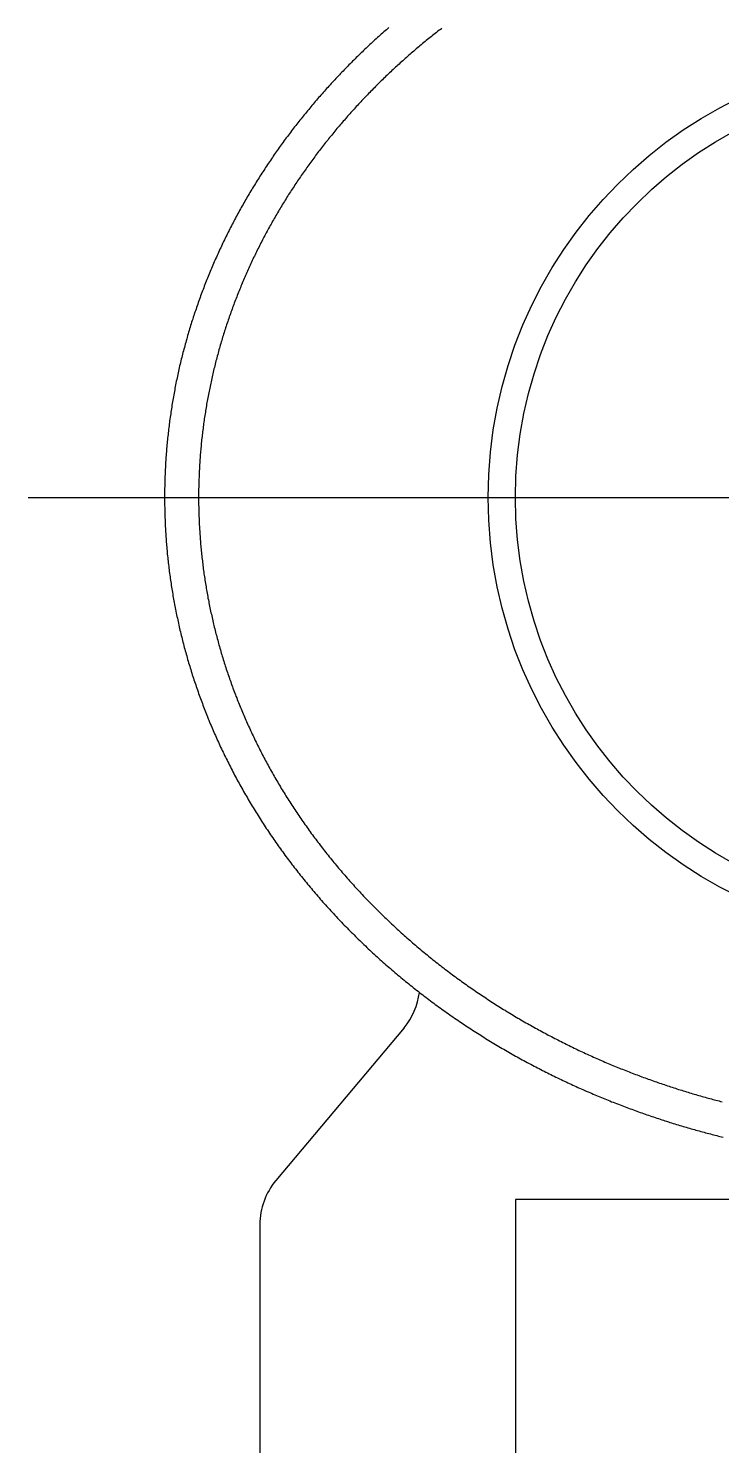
# Model space of a CAD drawing. Extents: x -76 to 52, y -60 to 35.
# Drawn here: x 25.74 to 35.92, y -13.91 to 6.88 of the extents above; entities that cross this region are included whole.
import ezdxf

# ---------------------------------------------------------------- set-up
doc = ezdxf.new("R2010")
doc.units = 0
doc.linetypes.add('CENTER', pattern=[50.8, 31.75, -6.35, 6.35, -6.35])
doc.linetypes.add('DASHED', pattern=[19.05, 12.7, -6.35])
doc.layers.get('0').update_dxf_attribs({"linetype": 'CONTINUOUS'})
doc.layers.add('CENTER', color=1, linetype='CENTER')

msp = doc.modelspace()

# ---------------------------------------------------------------- linework, layer by layer
at = {"color": 7, "linetype": 'CONTINUOUS'}
for p, q in [((31.252, -7.779), (29.37, -10.021)), ((29.136, -10.664), (29.136, -28.5))]:
    msp.add_line(p, q, dxfattribs=at)
at = {"color": 3, "linetype": 'DASHED'}
for p, q in [((45.086, -10.3), (32.886, -10.3)), ((32.886, -10.3), (32.886, -32.3))]:
    msp.add_line(p, q, dxfattribs=at)
at = {"color": 7}
for points in [[(31.031, 6.894, 0), (31.012, 6.878, 0), (30.993, 6.861, 0), (30.974, 6.845, 0), (30.956, 6.828, 0), (30.937, 6.811, 0), (30.918, 6.795, 0), (30.899, 6.778, 0), (30.88, 6.761, 0), (30.862, 6.744, 0), (30.843, 6.727, 0), (30.825, 6.71, 0), (30.806, 6.693, 0), (30.788, 6.676, 0), (30.769, 6.659, 0), (30.75, 6.642, 0), (30.732, 6.625, 0), (30.714, 6.608, 0), (30.695, 6.59, 0), (30.677, 6.573, 0), (30.659, 6.556, 0), (30.641, 6.538, 0), (30.623, 6.521, 0), (30.605, 6.503, 0), (30.587, 6.486, 0), (30.569, 6.468, 0), (30.55, 6.451, 0), (30.533, 6.433, 0), (30.515, 6.415, 0), (30.497, 6.398, 0), (30.479, 6.38, 0), (30.461, 6.362, 0), (30.444, 6.344, 0), (30.426, 6.326, 0), (30.408, 6.308, 0), (30.391, 6.29, 0), (30.373, 6.272, 0), (30.356, 6.254, 0), (30.338, 6.236, 0), (30.321, 6.218, 0), (30.303, 6.199, 0), (30.286, 6.181, 0), (30.269, 6.163, 0), (30.252, 6.144, 0), (30.234, 6.126, 0), (30.217, 6.108, 0), (30.2, 6.089, 0), (30.183, 6.071, 0), (30.166, 6.052, 0), (30.149, 6.033, 0), (30.132, 6.015, 0), (30.115, 5.996, 0), (30.098, 5.977, 0), (30.082, 5.959, 0), (30.065, 5.94, 0), (30.048, 5.921, 0), (30.032, 5.902, 0), (30.015, 5.883, 0), (29.998, 5.864, 0), (29.982, 5.845, 0), (29.965, 5.826, 0), (29.949, 5.807, 0), (29.933, 5.787, 0), (29.916, 5.768, 0), (29.9, 5.749, 0), (29.884, 5.73, 0), (29.868, 5.71, 0), (29.852, 5.691, 0), (29.835, 5.672, 0), (29.819, 5.652, 0), (29.803, 5.633, 0), (29.788, 5.613, 0), (29.772, 5.593, 0), (29.756, 5.574, 0), (29.74, 5.554, 0), (29.724, 5.534, 0), (29.709, 5.515, 0), (29.693, 5.495, 0), (29.677, 5.475, 0), (29.662, 5.455, 0), (29.646, 5.435, 0), (29.631, 5.415, 0), (29.616, 5.395, 0), (29.6, 5.375, 0), (29.585, 5.355, 0), (29.57, 5.335, 0), (29.555, 5.315, 0), (29.539, 5.294, 0), (29.524, 5.274, 0), (29.509, 5.254, 0), (29.494, 5.233, 0), (29.479, 5.213, 0), (29.464, 5.193, 0), (29.45, 5.172, 0), (29.435, 5.152, 0), (29.42, 5.131, 0), (29.405, 5.11, 0), (29.391, 5.09, 0), (29.376, 5.069, 0), (29.362, 5.048, 0), (29.347, 5.028, 0), (29.333, 5.007, 0), (29.319, 4.986, 0), (29.304, 4.965, 0), (29.29, 4.944, 0), (29.276, 4.923, 0), (29.262, 4.902, 0), (29.247, 4.881, 0), (29.233, 4.86, 0), (29.22, 4.839, 0), (29.206, 4.818, 0), (29.192, 4.796, 0), (29.178, 4.775, 0), (29.164, 4.754, 0), (29.15, 4.732, 0), (29.137, 4.711, 0), (29.123, 4.69, 0), (29.11, 4.668, 0), (29.096, 4.647, 0), (29.083, 4.625, 0), (29.069, 4.604, 0), (29.056, 4.582, 0), (29.043, 4.56, 0), (29.029, 4.538, 0), (29.016, 4.517, 0), (29.003, 4.495, 0), (28.99, 4.473, 0), (28.977, 4.451, 0), (28.964, 4.429, 0), (28.951, 4.407, 0), (28.939, 4.385, 0), (28.926, 4.363, 0), (28.913, 4.341, 0), (28.901, 4.319, 0), (28.888, 4.297, 0), (28.875, 4.275, 0), (28.863, 4.253, 0), (28.851, 4.231, 0), (28.838, 4.208, 0), (28.826, 4.186, 0), (28.814, 4.164, 0), (28.802, 4.141, 0), (28.79, 4.119, 0), (28.777, 4.096, 0), (28.765, 4.074, 0), (28.754, 4.051, 0), (28.742, 4.029, 0), (28.73, 4.006, 0), (28.718, 3.984, 0), (28.706, 3.961, 0), (28.695, 3.938, 0), (28.683, 3.915, 0), (28.672, 3.893, 0), (28.66, 3.87, 0), (28.649, 3.847, 0), (28.638, 3.824, 0), (28.627, 3.801, 0), (28.615, 3.778, 0), (28.604, 3.755, 0), (28.593, 3.732, 0), (28.582, 3.709, 0), (28.571, 3.686, 0), (28.561, 3.663, 0), (28.55, 3.64, 0), (28.539, 3.617, 0), (28.528, 3.594, 0), (28.518, 3.57, 0), (28.507, 3.547, 0), (28.497, 3.524, 0), (28.486, 3.5, 0), (28.476, 3.477, 0), (28.466, 3.454, 0), (28.456, 3.43, 0), (28.445, 3.407, 0), (28.435, 3.383, 0), (28.425, 3.36, 0), (28.416, 3.336, 0), (28.406, 3.313, 0), (28.396, 3.289, 0), (28.386, 3.266, 0), (28.376, 3.242, 0), (28.367, 3.218, 0), (28.357, 3.194, 0), (28.348, 3.171, 0), (28.338, 3.147, 0), (28.329, 3.123, 0), (28.32, 3.099, 0), (28.311, 3.075, 0), (28.302, 3.052, 0), (28.293, 3.028, 0), (28.284, 3.004, 0), (28.275, 2.98, 0), (28.266, 2.956, 0), (28.257, 2.932, 0), (28.248, 2.908, 0), (28.24, 2.884, 0), (28.231, 2.86, 0), (28.223, 2.836, 0), (28.214, 2.811, 0), (28.206, 2.787, 0), (28.198, 2.763, 0), (28.189, 2.739, 0), (28.181, 2.715, 0), (28.173, 2.69, 0), (28.165, 2.666, 0), (28.157, 2.642, 0), (28.149, 2.617, 0), (28.142, 2.593, 0), (28.134, 2.569, 0), (28.126, 2.544, 0), (28.119, 2.52, 0), (28.111, 2.495, 0), (28.104, 2.471, 0), (28.096, 2.446, 0), (28.089, 2.422, 0), (28.082, 2.397, 0), (28.075, 2.373, 0), (28.068, 2.348, 0), (28.061, 2.324, 0), (28.054, 2.299, 0), (28.047, 2.274, 0), (28.04, 2.25, 0), (28.033, 2.225, 0), (28.027, 2.2, 0), (28.02, 2.176, 0), (28.014, 2.151, 0), (28.007, 2.126, 0), (28.001, 2.102, 0), (27.994, 2.077, 0), (27.988, 2.052, 0), (27.982, 2.027, 0), (27.976, 2.002, 0), (27.97, 1.978, 0), (27.964, 1.953, 0), (27.958, 1.928, 0), (27.953, 1.903, 0), (27.947, 1.878, 0), (27.941, 1.853, 0), (27.936, 1.828, 0), (27.93, 1.803, 0), (27.925, 1.778, 0), (27.92, 1.753, 0), (27.915, 1.728, 0), (27.909, 1.703, 0), (27.904, 1.678, 0), (27.899, 1.653, 0), (27.894, 1.628, 0), (27.889, 1.603, 0), (27.885, 1.578, 0), (27.88, 1.553, 0), (27.875, 1.528, 0), (27.871, 1.503, 0), (27.866, 1.477, 0), (27.862, 1.452, 0), (27.858, 1.427, 0), (27.853, 1.402, 0), (27.849, 1.377, 0), (27.845, 1.352, 0), (27.841, 1.326, 0), (27.837, 1.301, 0), (27.833, 1.276, 0), (27.829, 1.251, 0), (27.826, 1.225, 0), (27.822, 1.2, 0), (27.818, 1.175, 0), (27.815, 1.15, 0), (27.811, 1.124, 0), (27.808, 1.099, 0), (27.805, 1.074, 0), (27.802, 1.049, 0), (27.799, 1.023, 0), (27.795, 0.998, 0), (27.793, 0.973, 0), (27.79, 0.947, 0), (27.787, 0.922, 0), (27.784, 0.897, 0), (27.781, 0.871, 0), (27.779, 0.846, 0), (27.776, 0.82, 0), (27.774, 0.795, 0), (27.771, 0.77, 0), (27.769, 0.744, 0), (27.767, 0.719, 0), (27.765, 0.693, 0), (27.763, 0.668, 0), (27.761, 0.643, 0), (27.759, 0.617, 0), (27.757, 0.592, 0), (27.755, 0.566, 0), (27.754, 0.541, 0), (27.752, 0.516, 0), (27.751, 0.49, 0), (27.749, 0.465, 0), (27.748, 0.439, 0), (27.747, 0.414, 0), (27.745, 0.388, 0), (27.744, 0.363, 0), (27.743, 0.337, 0), (27.742, 0.312, 0), (27.741, 0.287, 0), (27.74, 0.261, 0), (27.74, 0.236, 0), (27.739, 0.21, 0), (27.738, 0.185, 0), (27.738, 0.159, 0), (27.737, 0.134, 0), (27.737, 0.108, 0), (27.737, 0.083, 0), (27.736, 0.057, 0), (27.736, 0.032, 0), (27.736, 0.006, 0), (27.736, -0.019, 0), (27.736, -0.045, 0), (27.737, -0.07, 0), (27.737, -0.096, 0), (27.737, -0.121, 0), (27.738, -0.146, 0), (27.738, -0.172, 0), (27.739, -0.197, 0), (27.739, -0.223, 0), (27.74, -0.248, 0), (27.741, -0.274, 0), (27.742, -0.299, 0), (27.743, -0.325, 0), (27.744, -0.35, 0), (27.745, -0.376, 0), (27.746, -0.401, 0), (27.747, -0.427, 0), (27.748, -0.452, 0), (27.75, -0.477, 0), (27.751, -0.503, 0), (27.753, -0.528, 0), (27.755, -0.554, 0), (27.756, -0.579, 0), (27.758, -0.605, 0), (27.76, -0.63, 0), (27.762, -0.656, 0), (27.764, -0.681, 0), (27.766, -0.707, 0), (27.768, -0.732, 0), (27.77, -0.757, 0), (27.773, -0.783, 0), (27.775, -0.808, 0), (27.777, -0.834, 0), (27.78, -0.859, 0), (27.783, -0.885, 0), (27.785, -0.91, 0), (27.788, -0.935, 0), (27.791, -0.961, 0), (27.794, -0.986, 0), (27.797, -1.012, 0), (27.8, -1.037, 0), (27.803, -1.062, 0), (27.806, -1.088, 0), (27.81, -1.113, 0), (27.813, -1.139, 0), (27.817, -1.164, 0), (27.82, -1.189, 0), (27.824, -1.215, 0), (27.828, -1.24, 0), (27.831, -1.265, 0), (27.835, -1.291, 0), (27.839, -1.316, 0), (27.843, -1.341, 0), (27.847, -1.367, 0), (27.852, -1.392, 0), (27.856, -1.418, 0), (27.86, -1.443, 0), (27.865, -1.468, 0), (27.869, -1.494, 0), (27.874, -1.519, 0), (27.878, -1.544, 0), (27.883, -1.569, 0), (27.888, -1.595, 0), (27.893, -1.62, 0), (27.898, -1.645, 0), (27.903, -1.671, 0), (27.908, -1.696, 0), (27.913, -1.721, 0), (27.918, -1.746, 0), (27.924, -1.772, 0), (27.929, -1.797, 0), (27.934, -1.822, 0), (27.94, -1.847, 0), (27.946, -1.873, 0), (27.951, -1.898, 0), (27.957, -1.923, 0), (27.963, -1.948, 0), (27.969, -1.973, 0), (27.975, -1.999, 0), (27.981, -2.024, 0), (27.988, -2.049, 0), (27.994, -2.074, 0), (28, -2.099, 0), (28.007, -2.124, 0), (28.013, -2.15, 0), (28.02, -2.175, 0), (28.026, -2.2, 0), (28.033, -2.225, 0), (28.04, -2.25, 0), (28.047, -2.275, 0), (28.054, -2.3, 0), (28.061, -2.325, 0), (28.068, -2.35, 0), (28.075, -2.376, 0), (28.083, -2.401, 0), (28.09, -2.426, 0), (28.098, -2.451, 0), (28.105, -2.476, 0), (28.113, -2.501, 0), (28.12, -2.526, 0), (28.128, -2.551, 0), (28.136, -2.576, 0), (28.144, -2.601, 0), (28.152, -2.626, 0), (28.16, -2.651, 0), (28.168, -2.675, 0), (28.176, -2.7, 0), (28.185, -2.725, 0), (28.193, -2.75, 0), (28.202, -2.775, 0), (28.21, -2.8, 0), (28.219, -2.825, 0), (28.228, -2.85, 0), (28.236, -2.875, 0), (28.245, -2.899, 0), (28.254, -2.924, 0), (28.263, -2.949, 0), (28.272, -2.974, 0), (28.282, -2.999, 0), (28.291, -3.023, 0), (28.3, -3.048, 0), (28.31, -3.073, 0), (28.319, -3.098, 0), (28.329, -3.122, 0), (28.338, -3.147, 0), (28.348, -3.172, 0), (28.358, -3.196, 0), (28.368, -3.221, 0), (28.378, -3.246, 0), (28.388, -3.27, 0), (28.398, -3.295, 0), (28.408, -3.319, 0), (28.419, -3.344, 0), (28.429, -3.369, 0), (28.44, -3.393, 0), (28.45, -3.418, 0), (28.461, -3.442, 0), (28.471, -3.467, 0), (28.482, -3.491, 0), (28.493, -3.516, 0), (28.504, -3.54, 0), (28.515, -3.565, 0), (28.526, -3.589, 0), (28.537, -3.613, 0), (28.549, -3.638, 0), (28.56, -3.662, 0), (28.572, -3.687, 0), (28.583, -3.711, 0), (28.595, -3.735, 0), (28.606, -3.759, 0), (28.618, -3.784, 0), (28.63, -3.808, 0), (28.642, -3.832, 0), (28.654, -3.856, 0), (28.666, -3.881, 0), (28.678, -3.905, 0), (28.69, -3.929, 0), (28.703, -3.953, 0), (28.715, -3.977, 0), (28.727, -4.001, 0), (28.74, -4.026, 0), (28.753, -4.05, 0), (28.765, -4.074, 0), (28.778, -4.098, 0), (28.791, -4.122, 0), (28.804, -4.146, 0), (28.817, -4.17, 0), (28.83, -4.194, 0), (28.843, -4.218, 0), (28.857, -4.241, 0), (28.87, -4.265, 0), (28.883, -4.289, 0), (28.897, -4.313, 0), (28.91, -4.337, 0), (28.924, -4.361, 0), (28.938, -4.384, 0), (28.952, -4.408, 0), (28.966, -4.432, 0), (28.98, -4.456, 0), (28.994, -4.479, 0), (29.008, -4.503, 0), (29.022, -4.527, 0), (29.037, -4.55, 0), (29.051, -4.574, 0), (29.066, -4.597, 0), (29.08, -4.621, 0), (29.095, -4.644, 0), (29.11, -4.668, 0), (29.124, -4.691, 0), (29.139, -4.715, 0), (29.154, -4.738, 0), (29.169, -4.762, 0), (29.184, -4.785, 0), (29.2, -4.808, 0), (29.215, -4.832, 0), (29.23, -4.855, 0), (29.246, -4.878, 0), (29.261, -4.902, 0), (29.277, -4.925, 0), (29.293, -4.948, 0), (29.308, -4.971, 0), (29.324, -4.994, 0), (29.34, -5.017, 0), (29.356, -5.04, 0), (29.372, -5.064, 0), (29.389, -5.087, 0), (29.405, -5.11, 0), (29.421, -5.132, 0), (29.438, -5.155, 0), (29.454, -5.178, 0), (29.471, -5.201, 0), (29.488, -5.224, 0), (29.504, -5.247, 0), (29.521, -5.27, 0), (29.538, -5.292, 0), (29.555, -5.315, 0), (29.572, -5.338, 0), (29.589, -5.36, 0), (29.606, -5.383, 0), (29.624, -5.405, 0), (29.641, -5.428, 0), (29.658, -5.45, 0), (29.676, -5.473, 0), (29.693, -5.495, 0), (29.711, -5.518, 0), (29.729, -5.54, 0), (29.747, -5.562, 0), (29.765, -5.585, 0), (29.782, -5.607, 0), (29.801, -5.629, 0), (29.819, -5.651, 0), (29.837, -5.673, 0), (29.855, -5.695, 0), (29.873, -5.717, 0), (29.892, -5.739, 0), (29.91, -5.761, 0), (29.929, -5.783, 0), (29.948, -5.805, 0), (29.966, -5.827, 0), (29.985, -5.849, 0), (30.004, -5.87, 0), (30.023, -5.892, 0), (30.042, -5.914, 0), (30.061, -5.935, 0), (30.08, -5.957, 0), (30.099, -5.978, 0), (30.119, -6, 0), (30.138, -6.021, 0), (30.157, -6.042, 0), (30.177, -6.064, 0), (30.196, -6.085, 0), (30.216, -6.106, 0), (30.236, -6.127, 0), (30.255, -6.149, 0), (30.275, -6.17, 0), (30.295, -6.191, 0), (30.315, -6.212, 0), (30.335, -6.233, 0), (30.355, -6.253, 0), (30.375, -6.274, 0), (30.396, -6.295, 0), (30.416, -6.316, 0), (30.436, -6.336, 0), (30.457, -6.357, 0), (30.477, -6.378, 0), (30.498, -6.398, 0), (30.518, -6.419, 0), (30.539, -6.439, 0), (30.56, -6.459, 0), (30.58, -6.48, 0), (30.601, -6.5, 0), (30.622, -6.52, 0), (30.643, -6.54, 0), (30.664, -6.56, 0), (30.685, -6.58, 0), (30.706, -6.6, 0), (30.727, -6.62, 0), (30.749, -6.64, 0), (30.77, -6.66, 0), (30.791, -6.68, 0), (30.813, -6.699, 0), (30.834, -6.719, 0), (30.856, -6.739, 0), (30.877, -6.758, 0), (30.899, -6.778, 0), (30.921, -6.797, 0), (30.942, -6.816, 0), (30.964, -6.836, 0), (30.986, -6.855, 0), (31.008, -6.874, 0), (31.03, -6.893, 0), (31.052, -6.912, 0), (31.074, -6.931, 0), (31.096, -6.95, 0), (31.118, -6.969, 0), (31.141, -6.988, 0), (31.163, -7.006, 0), (31.185, -7.025, 0), (31.207, -7.044, 0), (31.23, -7.062, 0), (31.252, -7.081, 0), (31.275, -7.099, 0), (31.297, -7.117, 0), (31.32, -7.136, 0), (31.343, -7.154, 0), (31.365, -7.172, 0), (31.388, -7.19, 0), (31.411, -7.208, 0), (31.434, -7.226, 0), (31.457, -7.244, 0), (31.48, -7.262, 0), (31.503, -7.28, 0), (31.526, -7.297, 0), (31.549, -7.315, 0), (31.572, -7.333, 0), (31.595, -7.35, 0), (31.618, -7.367, 0), (31.641, -7.385, 0), (31.664, -7.402, 0), (31.688, -7.419, 0), (31.711, -7.437, 0), (31.734, -7.454, 0), (31.758, -7.471, 0), (31.781, -7.488, 0), (31.805, -7.505, 0), (31.828, -7.521, 0), (31.852, -7.538, 0), (31.875, -7.555, 0), (31.899, -7.572, 0), (31.922, -7.588, 0), (31.946, -7.605, 0), (31.97, -7.621, 0), (31.993, -7.637, 0), (32.017, -7.654, 0), (32.041, -7.67, 0), (32.065, -7.686, 0), (32.089, -7.702, 0), (32.112, -7.718, 0), (32.136, -7.734, 0), (32.16, -7.75, 0), (32.184, -7.766, 0), (32.208, -7.782, 0), (32.232, -7.797, 0), (32.256, -7.813, 0), (32.281, -7.829, 0), (32.305, -7.844, 0), (32.329, -7.859, 0), (32.353, -7.875, 0), (32.377, -7.89, 0), (32.401, -7.905, 0), (32.425, -7.92, 0), (32.45, -7.935, 0), (32.474, -7.95, 0), (32.498, -7.965, 0), (32.523, -7.98, 0), (32.547, -7.995, 0), (32.571, -8.01, 0), (32.596, -8.024, 0), (32.62, -8.039, 0), (32.645, -8.053, 0), (32.669, -8.068, 0), (32.693, -8.082, 0), (32.718, -8.096, 0), (32.742, -8.11, 0), (32.767, -8.125, 0), (32.791, -8.139, 0), (32.816, -8.153, 0), (32.84, -8.166, 0), (32.865, -8.18, 0), (32.889, -8.194, 0), (32.914, -8.208, 0), (32.939, -8.221, 0), (32.963, -8.235, 0), (32.988, -8.248, 0), (33.013, -8.262, 0), (33.037, -8.275, 0), (33.062, -8.288, 0), (33.087, -8.302, 0), (33.111, -8.315, 0), (33.136, -8.328, 0), (33.161, -8.341, 0), (33.185, -8.354, 0), (33.21, -8.367, 0), (33.235, -8.379, 0), (33.26, -8.392, 0), (33.284, -8.405, 0), (33.309, -8.417, 0), (33.334, -8.43, 0), (33.358, -8.442, 0), (33.383, -8.455, 0), (33.408, -8.467, 0), (33.433, -8.479, 0), (33.458, -8.491, 0), (33.482, -8.503, 0), (33.507, -8.515, 0), (33.532, -8.527, 0), (33.557, -8.539, 0), (33.581, -8.551, 0), (33.606, -8.563, 0), (33.631, -8.574, 0), (33.656, -8.586, 0), (33.681, -8.598, 0), (33.705, -8.609, 0), (33.73, -8.62, 0), (33.755, -8.632, 0), (33.78, -8.643, 0), (33.805, -8.654, 0), (33.829, -8.665, 0), (33.854, -8.676, 0), (33.879, -8.687, 0), (33.904, -8.698, 0), (33.928, -8.709, 0), (33.953, -8.72, 0), (33.978, -8.731, 0), (34.003, -8.741, 0), (34.028, -8.752, 0), (34.052, -8.762, 0), (34.077, -8.773, 0), (34.102, -8.783, 0), (34.127, -8.793, 0), (34.151, -8.804, 0), (34.176, -8.814, 0), (34.201, -8.824, 0), (34.225, -8.834, 0), (34.25, -8.844, 0), (34.275, -8.854, 0), (34.299, -8.864, 0), (34.324, -8.873, 0), (34.349, -8.883, 0), (34.373, -8.893, 0), (34.398, -8.902, 0), (34.423, -8.912, 0), (34.447, -8.921, 0), (34.472, -8.931, 0), (34.497, -8.94, 0), (34.521, -8.949, 0), (34.546, -8.958, 0), (34.57, -8.967, 0), (34.595, -8.976, 0), (34.62, -8.985, 0), (34.644, -8.994, 0), (34.669, -9.003, 0), (34.693, -9.012, 0), (34.718, -9.021, 0), (34.742, -9.029, 0), (34.767, -9.038, 0), (34.791, -9.047, 0), (34.816, -9.055, 0), (34.84, -9.063, 0), (34.864, -9.072, 0), (34.889, -9.08, 0), (34.913, -9.088, 0), (34.938, -9.097, 0), (34.962, -9.105, 0), (34.986, -9.113, 0), (35.01, -9.121, 0), (35.035, -9.129, 0), (35.059, -9.136, 0), (35.083, -9.144, 0), (35.107, -9.152, 0), (35.132, -9.16, 0), (35.156, -9.167, 0), (35.18, -9.175, 0), (35.204, -9.182, 0), (35.228, -9.19, 0), (35.252, -9.197, 0), (35.276, -9.204, 0), (35.3, -9.212, 0), (35.324, -9.219, 0), (35.348, -9.226, 0), (35.372, -9.233, 0), (35.396, -9.24, 0), (35.42, -9.247, 0), (35.444, -9.254, 0), (35.467, -9.261, 0), (35.491, -9.267, 0), (35.515, -9.274, 0), (35.538, -9.281, 0), (35.562, -9.287, 0), (35.586, -9.294, 0), (35.609, -9.3, 0), (35.633, -9.307, 0), (35.657, -9.313, 0), (35.68, -9.319, 0), (35.703, -9.326, 0), (35.727, -9.332, 0), (35.75, -9.338, 0), (35.774, -9.344, 0), (35.797, -9.35, 0), (35.82, -9.356, 0), (35.843, -9.362, 0), (35.867, -9.368, 0), (35.89, -9.373, 0), (35.913, -9.379, 0), (35.936, -9.385, 0)], [(31.804, 6.881, 0), (31.785, 6.866, 0), (31.766, 6.852, 0), (31.747, 6.837, 0), (31.729, 6.822, 0), (31.71, 6.807, 0), (31.691, 6.792, 0), (31.672, 6.777, 0), (31.653, 6.762, 0), (31.635, 6.747, 0), (31.616, 6.732, 0), (31.597, 6.717, 0), (31.579, 6.702, 0), (31.56, 6.687, 0), (31.542, 6.671, 0), (31.523, 6.656, 0), (31.505, 6.641, 0), (31.486, 6.625, 0), (31.468, 6.61, 0), (31.45, 6.594, 0), (31.431, 6.579, 0), (31.413, 6.563, 0), (31.395, 6.548, 0), (31.377, 6.532, 0), (31.359, 6.516, 0), (31.341, 6.501, 0), (31.323, 6.485, 0), (31.305, 6.469, 0), (31.287, 6.453, 0), (31.269, 6.437, 0), (31.251, 6.421, 0), (31.233, 6.405, 0), (31.215, 6.389, 0), (31.197, 6.373, 0), (31.18, 6.357, 0), (31.162, 6.341, 0), (31.144, 6.325, 0), (31.127, 6.309, 0), (31.109, 6.292, 0), (31.091, 6.276, 0), (31.074, 6.26, 0), (31.056, 6.243, 0), (31.039, 6.227, 0), (31.021, 6.21, 0), (31.004, 6.194, 0), (30.987, 6.177, 0), (30.97, 6.161, 0), (30.952, 6.144, 0), (30.935, 6.127, 0), (30.918, 6.111, 0), (30.901, 6.094, 0), (30.884, 6.077, 0), (30.867, 6.06, 0), (30.85, 6.043, 0), (30.833, 6.026, 0), (30.816, 6.01, 0), (30.799, 5.992, 0), (30.782, 5.975, 0), (30.765, 5.958, 0), (30.749, 5.941, 0), (30.732, 5.924, 0), (30.715, 5.907, 0), (30.699, 5.89, 0), (30.682, 5.872, 0), (30.666, 5.855, 0), (30.649, 5.838, 0), (30.633, 5.82, 0), (30.616, 5.803, 0), (30.6, 5.785, 0), (30.584, 5.768, 0), (30.567, 5.75, 0), (30.551, 5.732, 0), (30.535, 5.715, 0), (30.519, 5.697, 0), (30.503, 5.679, 0), (30.487, 5.662, 0), (30.471, 5.644, 0), (30.455, 5.626, 0), (30.439, 5.608, 0), (30.423, 5.59, 0), (30.407, 5.572, 0), (30.392, 5.554, 0), (30.376, 5.536, 0), (30.36, 5.518, 0), (30.345, 5.5, 0), (30.329, 5.482, 0), (30.313, 5.463, 0), (30.298, 5.445, 0), (30.282, 5.427, 0), (30.267, 5.409, 0), (30.252, 5.39, 0), (30.236, 5.372, 0), (30.221, 5.353, 0), (30.206, 5.335, 0), (30.191, 5.316, 0), (30.176, 5.298, 0), (30.16, 5.279, 0), (30.145, 5.26, 0), (30.131, 5.242, 0), (30.116, 5.223, 0), (30.101, 5.204, 0), (30.086, 5.185, 0), (30.071, 5.167, 0), (30.056, 5.148, 0), (30.042, 5.129, 0), (30.027, 5.11, 0), (30.012, 5.091, 0), (29.998, 5.072, 0), (29.983, 5.053, 0), (29.969, 5.034, 0), (29.954, 5.014, 0), (29.94, 4.995, 0), (29.926, 4.976, 0), (29.912, 4.957, 0), (29.897, 4.937, 0), (29.883, 4.918, 0), (29.869, 4.899, 0), (29.855, 4.879, 0), (29.841, 4.86, 0), (29.827, 4.84, 0), (29.813, 4.821, 0), (29.799, 4.801, 0), (29.785, 4.782, 0), (29.772, 4.762, 0), (29.758, 4.742, 0), (29.744, 4.723, 0), (29.731, 4.703, 0), (29.717, 4.683, 0), (29.704, 4.663, 0), (29.69, 4.643, 0), (29.677, 4.623, 0), (29.663, 4.603, 0), (29.65, 4.583, 0), (29.637, 4.563, 0), (29.624, 4.543, 0), (29.61, 4.523, 0), (29.597, 4.503, 0), (29.584, 4.483, 0), (29.571, 4.463, 0), (29.558, 4.442, 0), (29.546, 4.422, 0), (29.533, 4.402, 0), (29.52, 4.381, 0), (29.507, 4.361, 0), (29.495, 4.341, 0), (29.482, 4.32, 0), (29.469, 4.3, 0), (29.457, 4.279, 0), (29.445, 4.259, 0), (29.432, 4.238, 0), (29.42, 4.217, 0), (29.407, 4.197, 0), (29.395, 4.176, 0), (29.383, 4.155, 0), (29.371, 4.134, 0), (29.359, 4.113, 0), (29.347, 4.093, 0), (29.335, 4.072, 0), (29.323, 4.051, 0), (29.311, 4.03, 0), (29.299, 4.009, 0), (29.288, 3.988, 0), (29.276, 3.967, 0), (29.264, 3.946, 0), (29.253, 3.924, 0), (29.241, 3.903, 0), (29.23, 3.882, 0), (29.218, 3.861, 0), (29.207, 3.84, 0), (29.196, 3.818, 0), (29.185, 3.797, 0), (29.174, 3.776, 0), (29.162, 3.754, 0), (29.151, 3.733, 0), (29.14, 3.711, 0), (29.13, 3.69, 0), (29.119, 3.668, 0), (29.108, 3.647, 0), (29.097, 3.625, 0), (29.087, 3.603, 0), (29.076, 3.582, 0), (29.065, 3.56, 0), (29.055, 3.538, 0), (29.044, 3.517, 0), (29.034, 3.495, 0), (29.024, 3.473, 0), (29.013, 3.451, 0), (29.003, 3.429, 0), (28.993, 3.408, 0), (28.983, 3.386, 0), (28.973, 3.364, 0), (28.963, 3.342, 0), (28.953, 3.32, 0), (28.943, 3.298, 0), (28.934, 3.276, 0), (28.924, 3.253, 0), (28.914, 3.231, 0), (28.905, 3.209, 0), (28.895, 3.187, 0), (28.886, 3.165, 0), (28.876, 3.143, 0), (28.867, 3.12, 0), (28.858, 3.098, 0), (28.849, 3.076, 0), (28.84, 3.053, 0), (28.831, 3.031, 0), (28.822, 3.009, 0), (28.813, 2.986, 0), (28.804, 2.964, 0), (28.795, 2.941, 0), (28.786, 2.919, 0), (28.777, 2.896, 0), (28.769, 2.874, 0), (28.76, 2.851, 0), (28.752, 2.829, 0), (28.744, 2.806, 0), (28.735, 2.784, 0), (28.727, 2.761, 0), (28.719, 2.738, 0), (28.71, 2.716, 0), (28.702, 2.693, 0), (28.694, 2.67, 0), (28.686, 2.647, 0), (28.679, 2.624, 0), (28.671, 2.602, 0), (28.663, 2.579, 0), (28.655, 2.556, 0), (28.648, 2.533, 0), (28.64, 2.51, 0), (28.633, 2.487, 0), (28.625, 2.464, 0), (28.618, 2.441, 0), (28.611, 2.418, 0), (28.604, 2.395, 0), (28.596, 2.372, 0), (28.589, 2.349, 0), (28.582, 2.326, 0), (28.575, 2.303, 0), (28.568, 2.28, 0), (28.562, 2.257, 0), (28.555, 2.234, 0), (28.548, 2.211, 0), (28.542, 2.188, 0), (28.535, 2.164, 0), (28.529, 2.141, 0), (28.522, 2.118, 0), (28.516, 2.095, 0), (28.51, 2.071, 0), (28.503, 2.048, 0), (28.497, 2.025, 0), (28.491, 2.001, 0), (28.485, 1.978, 0), (28.479, 1.955, 0), (28.474, 1.931, 0), (28.468, 1.908, 0), (28.462, 1.885, 0), (28.456, 1.861, 0), (28.451, 1.838, 0), (28.445, 1.814, 0), (28.44, 1.791, 0), (28.435, 1.768, 0), (28.429, 1.744, 0), (28.424, 1.721, 0), (28.419, 1.697, 0), (28.414, 1.674, 0), (28.409, 1.65, 0), (28.404, 1.626, 0), (28.399, 1.603, 0), (28.394, 1.579, 0), (28.39, 1.556, 0), (28.385, 1.532, 0), (28.38, 1.509, 0), (28.376, 1.485, 0), (28.372, 1.461, 0), (28.367, 1.438, 0), (28.363, 1.414, 0), (28.359, 1.39, 0), (28.354, 1.367, 0), (28.35, 1.343, 0), (28.346, 1.319, 0), (28.342, 1.296, 0), (28.339, 1.272, 0), (28.335, 1.248, 0), (28.331, 1.224, 0), (28.327, 1.201, 0), (28.324, 1.177, 0), (28.32, 1.153, 0), (28.317, 1.129, 0), (28.314, 1.106, 0), (28.31, 1.082, 0), (28.307, 1.058, 0), (28.304, 1.034, 0), (28.301, 1.01, 0), (28.298, 0.987, 0), (28.295, 0.963, 0), (28.292, 0.939, 0), (28.289, 0.915, 0), (28.286, 0.891, 0), (28.284, 0.867, 0), (28.281, 0.844, 0), (28.279, 0.82, 0), (28.276, 0.796, 0), (28.274, 0.772, 0), (28.272, 0.748, 0), (28.269, 0.724, 0), (28.267, 0.7, 0), (28.265, 0.676, 0), (28.263, 0.652, 0), (28.261, 0.629, 0), (28.259, 0.605, 0), (28.258, 0.581, 0), (28.256, 0.557, 0), (28.254, 0.533, 0), (28.253, 0.509, 0), (28.251, 0.485, 0), (28.25, 0.461, 0), (28.248, 0.437, 0), (28.247, 0.413, 0), (28.246, 0.389, 0), (28.245, 0.365, 0), (28.244, 0.341, 0), (28.243, 0.317, 0), (28.242, 0.294, 0), (28.241, 0.27, 0), (28.24, 0.246, 0), (28.239, 0.222, 0), (28.239, 0.198, 0), (28.238, 0.174, 0), (28.238, 0.15, 0), (28.237, 0.126, 0), (28.237, 0.102, 0), (28.237, 0.078, 0), (28.236, 0.054, 0), (28.236, 0.03, 0), (28.236, 0.006, 0), (28.236, -0.018, 0), (28.236, -0.042, 0), (28.237, -0.066, 0), (28.237, -0.09, 0), (28.237, -0.114, 0), (28.238, -0.138, 0), (28.238, -0.162, 0), (28.238, -0.186, 0), (28.239, -0.21, 0), (28.24, -0.234, 0), (28.241, -0.258, 0), (28.241, -0.282, 0), (28.242, -0.306, 0), (28.243, -0.329, 0), (28.244, -0.353, 0), (28.245, -0.377, 0), (28.246, -0.401, 0), (28.248, -0.425, 0), (28.249, -0.449, 0), (28.25, -0.473, 0), (28.252, -0.497, 0), (28.253, -0.521, 0), (28.255, -0.545, 0), (28.257, -0.569, 0), (28.258, -0.593, 0), (28.26, -0.617, 0), (28.262, -0.641, 0), (28.264, -0.665, 0), (28.266, -0.689, 0), (28.268, -0.713, 0), (28.27, -0.737, 0), (28.273, -0.76, 0), (28.275, -0.784, 0), (28.277, -0.808, 0), (28.28, -0.832, 0), (28.282, -0.856, 0), (28.285, -0.88, 0), (28.288, -0.904, 0), (28.291, -0.928, 0), (28.293, -0.952, 0), (28.296, -0.976, 0), (28.299, -1, 0), (28.302, -1.024, 0), (28.305, -1.047, 0), (28.309, -1.071, 0), (28.312, -1.095, 0), (28.315, -1.119, 0), (28.319, -1.143, 0), (28.322, -1.167, 0), (28.326, -1.191, 0), (28.329, -1.215, 0), (28.333, -1.238, 0), (28.337, -1.262, 0), (28.341, -1.286, 0), (28.345, -1.31, 0), (28.349, -1.334, 0), (28.353, -1.358, 0), (28.357, -1.382, 0), (28.361, -1.405, 0), (28.366, -1.429, 0), (28.37, -1.453, 0), (28.374, -1.477, 0), (28.379, -1.501, 0), (28.384, -1.525, 0), (28.388, -1.548, 0), (28.393, -1.572, 0), (28.398, -1.596, 0), (28.403, -1.62, 0), (28.408, -1.644, 0), (28.413, -1.667, 0), (28.418, -1.691, 0), (28.423, -1.715, 0), (28.428, -1.739, 0), (28.433, -1.762, 0), (28.439, -1.786, 0), (28.444, -1.81, 0), (28.45, -1.834, 0), (28.456, -1.857, 0), (28.461, -1.881, 0), (28.467, -1.905, 0), (28.473, -1.929, 0), (28.479, -1.952, 0), (28.485, -1.976, 0), (28.491, -2, 0), (28.497, -2.023, 0), (28.503, -2.047, 0), (28.509, -2.071, 0), (28.516, -2.094, 0), (28.522, -2.118, 0), (28.529, -2.142, 0), (28.535, -2.165, 0), (28.542, -2.189, 0), (28.549, -2.213, 0), (28.556, -2.236, 0), (28.562, -2.26, 0), (28.569, -2.284, 0), (28.576, -2.307, 0), (28.584, -2.331, 0), (28.591, -2.354, 0), (28.598, -2.378, 0), (28.605, -2.401, 0), (28.613, -2.425, 0), (28.62, -2.449, 0), (28.628, -2.472, 0), (28.635, -2.496, 0), (28.643, -2.519, 0), (28.651, -2.543, 0), (28.659, -2.566, 0), (28.667, -2.59, 0), (28.675, -2.613, 0), (28.683, -2.637, 0), (28.691, -2.66, 0), (28.699, -2.683, 0), (28.707, -2.707, 0), (28.716, -2.73, 0), (28.724, -2.754, 0), (28.733, -2.777, 0), (28.741, -2.8, 0), (28.75, -2.824, 0), (28.759, -2.847, 0), (28.768, -2.871, 0), (28.776, -2.894, 0), (28.785, -2.917, 0), (28.795, -2.941, 0), (28.804, -2.964, 0), (28.813, -2.987, 0), (28.822, -3.01, 0), (28.832, -3.034, 0), (28.841, -3.057, 0), (28.851, -3.08, 0), (28.86, -3.103, 0), (28.87, -3.127, 0), (28.88, -3.15, 0), (28.889, -3.173, 0), (28.899, -3.196, 0), (28.909, -3.219, 0), (28.919, -3.243, 0), (28.929, -3.266, 0), (28.939, -3.289, 0), (28.95, -3.312, 0), (28.96, -3.335, 0), (28.971, -3.358, 0), (28.981, -3.381, 0), (28.992, -3.404, 0), (29.002, -3.427, 0), (29.013, -3.45, 0), (29.024, -3.473, 0), (29.035, -3.496, 0), (29.046, -3.519, 0), (29.057, -3.542, 0), (29.068, -3.565, 0), (29.079, -3.588, 0), (29.09, -3.611, 0), (29.102, -3.634, 0), (29.113, -3.657, 0), (29.124, -3.68, 0), (29.136, -3.703, 0), (29.148, -3.725, 0), (29.159, -3.748, 0), (29.171, -3.771, 0), (29.183, -3.794, 0), (29.195, -3.817, 0), (29.207, -3.839, 0), (29.219, -3.862, 0), (29.231, -3.885, 0), (29.244, -3.907, 0), (29.256, -3.93, 0), (29.268, -3.953, 0), (29.281, -3.975, 0), (29.293, -3.998, 0), (29.306, -4.021, 0), (29.319, -4.043, 0), (29.331, -4.066, 0), (29.344, -4.088, 0), (29.357, -4.111, 0), (29.37, -4.133, 0), (29.383, -4.156, 0), (29.397, -4.178, 0), (29.41, -4.201, 0), (29.423, -4.223, 0), (29.437, -4.245, 0), (29.45, -4.268, 0), (29.464, -4.29, 0), (29.477, -4.313, 0), (29.491, -4.335, 0), (29.505, -4.357, 0), (29.519, -4.379, 0), (29.533, -4.402, 0), (29.547, -4.424, 0), (29.561, -4.446, 0), (29.575, -4.468, 0), (29.589, -4.49, 0), (29.604, -4.513, 0), (29.618, -4.535, 0), (29.633, -4.557, 0), (29.647, -4.579, 0), (29.662, -4.601, 0), (29.677, -4.623, 0), (29.691, -4.645, 0), (29.706, -4.667, 0), (29.721, -4.689, 0), (29.736, -4.711, 0), (29.751, -4.733, 0), (29.767, -4.755, 0), (29.782, -4.776, 0), (29.797, -4.798, 0), (29.813, -4.82, 0), (29.828, -4.842, 0), (29.844, -4.864, 0), (29.859, -4.885, 0), (29.875, -4.907, 0), (29.891, -4.929, 0), (29.907, -4.95, 0), (29.923, -4.972, 0), (29.939, -4.993, 0), (29.955, -5.015, 0), (29.971, -5.036, 0), (29.987, -5.058, 0), (30.004, -5.079, 0), (30.02, -5.101, 0), (30.037, -5.122, 0), (30.053, -5.143, 0), (30.07, -5.165, 0), (30.086, -5.186, 0), (30.103, -5.207, 0), (30.12, -5.228, 0), (30.137, -5.25, 0), (30.154, -5.271, 0), (30.171, -5.292, 0), (30.188, -5.313, 0), (30.205, -5.334, 0), (30.222, -5.355, 0), (30.24, -5.376, 0), (30.257, -5.397, 0), (30.275, -5.418, 0), (30.292, -5.438, 0), (30.31, -5.459, 0), (30.328, -5.48, 0), (30.345, -5.501, 0), (30.363, -5.521, 0), (30.381, -5.542, 0), (30.399, -5.563, 0), (30.417, -5.583, 0), (30.435, -5.604, 0), (30.453, -5.624, 0), (30.472, -5.645, 0), (30.49, -5.665, 0), (30.509, -5.685, 0), (30.527, -5.706, 0), (30.545, -5.726, 0), (30.564, -5.746, 0), (30.583, -5.766, 0), (30.601, -5.787, 0), (30.62, -5.807, 0), (30.639, -5.827, 0), (30.658, -5.847, 0), (30.677, -5.867, 0), (30.696, -5.887, 0), (30.715, -5.906, 0), (30.734, -5.926, 0), (30.753, -5.946, 0), (30.773, -5.966, 0), (30.792, -5.985, 0), (30.812, -6.005, 0), (30.831, -6.025, 0), (30.851, -6.044, 0), (30.87, -6.064, 0), (30.89, -6.083, 0), (30.91, -6.102, 0), (30.929, -6.122, 0), (30.949, -6.141, 0), (30.969, -6.16, 0), (30.989, -6.179, 0), (31.009, -6.198, 0), (31.029, -6.217, 0), (31.049, -6.236, 0), (31.069, -6.255, 0), (31.09, -6.274, 0), (31.11, -6.293, 0), (31.13, -6.312, 0), (31.151, -6.331, 0), (31.171, -6.349, 0), (31.192, -6.368, 0), (31.212, -6.387, 0), (31.233, -6.405, 0), (31.253, -6.424, 0), (31.274, -6.442, 0), (31.295, -6.461, 0), (31.316, -6.479, 0), (31.337, -6.497, 0), (31.358, -6.515, 0), (31.378, -6.533, 0), (31.399, -6.552, 0), (31.421, -6.57, 0), (31.442, -6.588, 0), (31.463, -6.605, 0), (31.484, -6.623, 0), (31.505, -6.641, 0), (31.527, -6.659, 0), (31.548, -6.676, 0), (31.57, -6.694, 0), (31.591, -6.712, 0), (31.613, -6.729, 0), (31.634, -6.747, 0), (31.656, -6.764, 0), (31.677, -6.781, 0), (31.699, -6.799, 0), (31.721, -6.816, 0), (31.742, -6.833, 0), (31.764, -6.85, 0), (31.786, -6.867, 0), (31.808, -6.884, 0), (31.83, -6.901, 0), (31.852, -6.918, 0), (31.874, -6.934, 0), (31.896, -6.951, 0), (31.918, -6.968, 0), (31.94, -6.984, 0), (31.962, -7.001, 0), (31.985, -7.017, 0), (32.007, -7.034, 0), (32.029, -7.05, 0), (32.052, -7.066, 0), (32.074, -7.082, 0), (32.096, -7.099, 0), (32.119, -7.115, 0), (32.141, -7.131, 0), (32.164, -7.147, 0), (32.186, -7.163, 0), (32.209, -7.178, 0), (32.231, -7.194, 0), (32.254, -7.21, 0), (32.277, -7.225, 0), (32.299, -7.241, 0), (32.322, -7.257, 0), (32.345, -7.272, 0), (32.368, -7.287, 0), (32.391, -7.303, 0), (32.413, -7.318, 0), (32.436, -7.333, 0), (32.459, -7.348, 0), (32.482, -7.363, 0), (32.505, -7.378, 0), (32.528, -7.393, 0), (32.551, -7.408, 0), (32.574, -7.423, 0), (32.597, -7.438, 0), (32.62, -7.452, 0), (32.643, -7.467, 0), (32.666, -7.481, 0), (32.69, -7.496, 0), (32.713, -7.51, 0), (32.736, -7.524, 0), (32.759, -7.539, 0), (32.782, -7.553, 0), (32.806, -7.567, 0), (32.829, -7.581, 0), (32.852, -7.595, 0), (32.876, -7.609, 0), (32.899, -7.623, 0), (32.922, -7.637, 0), (32.946, -7.65, 0), (32.969, -7.664, 0), (32.993, -7.678, 0), (33.016, -7.691, 0), (33.039, -7.705, 0), (33.063, -7.718, 0), (33.087, -7.731, 0), (33.11, -7.744, 0), (33.133, -7.758, 0), (33.157, -7.771, 0), (33.181, -7.784, 0), (33.204, -7.797, 0), (33.228, -7.81, 0), (33.251, -7.822, 0), (33.275, -7.835, 0), (33.298, -7.848, 0), (33.322, -7.861, 0), (33.346, -7.873, 0), (33.369, -7.886, 0), (33.393, -7.898, 0), (33.417, -7.91, 0), (33.44, -7.923, 0), (33.464, -7.935, 0), (33.488, -7.947, 0), (33.511, -7.959, 0), (33.535, -7.971, 0), (33.559, -7.983, 0), (33.582, -7.995, 0), (33.606, -8.007, 0), (33.63, -8.019, 0), (33.654, -8.03, 0), (33.677, -8.042, 0), (33.701, -8.054, 0), (33.725, -8.065, 0), (33.748, -8.077, 0), (33.772, -8.088, 0), (33.796, -8.099, 0), (33.82, -8.111, 0), (33.843, -8.122, 0), (33.867, -8.133, 0), (33.891, -8.144, 0), (33.915, -8.155, 0), (33.938, -8.166, 0), (33.962, -8.177, 0), (33.986, -8.187, 0), (34.01, -8.198, 0), (34.033, -8.209, 0), (34.057, -8.219, 0), (34.081, -8.23, 0), (34.105, -8.24, 0), (34.128, -8.251, 0), (34.152, -8.261, 0), (34.176, -8.271, 0), (34.2, -8.282, 0), (34.223, -8.292, 0), (34.247, -8.302, 0), (34.271, -8.312, 0), (34.294, -8.322, 0), (34.318, -8.332, 0), (34.342, -8.341, 0), (34.365, -8.351, 0), (34.389, -8.361, 0), (34.413, -8.37, 0), (34.437, -8.38, 0), (34.46, -8.389, 0), (34.484, -8.399, 0), (34.508, -8.408, 0), (34.531, -8.418, 0), (34.555, -8.427, 0), (34.578, -8.436, 0), (34.602, -8.445, 0), (34.626, -8.454, 0), (34.649, -8.463, 0), (34.673, -8.472, 0), (34.697, -8.481, 0), (34.72, -8.49, 0), (34.744, -8.498, 0), (34.767, -8.507, 0), (34.791, -8.516, 0), (34.815, -8.524, 0), (34.838, -8.533, 0), (34.862, -8.541, 0), (34.885, -8.55, 0), (34.909, -8.558, 0), (34.932, -8.566, 0), (34.956, -8.574, 0), (34.979, -8.583, 0), (35.002, -8.591, 0), (35.026, -8.599, 0), (35.049, -8.607, 0), (35.073, -8.614, 0), (35.096, -8.622, 0), (35.119, -8.63, 0), (35.143, -8.638, 0), (35.166, -8.645, 0), (35.189, -8.653, 0), (35.213, -8.661, 0), (35.236, -8.668, 0), (35.259, -8.676, 0), (35.282, -8.683, 0), (35.305, -8.69, 0), (35.329, -8.697, 0), (35.352, -8.705, 0), (35.375, -8.712, 0), (35.398, -8.719, 0), (35.421, -8.726, 0), (35.444, -8.733, 0), (35.467, -8.74, 0), (35.49, -8.747, 0), (35.513, -8.753, 0), (35.536, -8.76, 0), (35.559, -8.767, 0), (35.582, -8.773, 0), (35.605, -8.78, 0), (35.627, -8.786, 0), (35.65, -8.793, 0), (35.673, -8.799, 0), (35.696, -8.806, 0), (35.718, -8.812, 0), (35.741, -8.818, 0), (35.764, -8.824, 0), (35.786, -8.83, 0), (35.809, -8.836, 0), (35.831, -8.842, 0), (35.854, -8.848, 0), (35.876, -8.854, 0), (35.899, -8.86, 0), (35.921, -8.866, 0)]]:
    msp.add_polyline3d(points, dxfattribs=at)
at = {"color": 7, "linetype": 'CONTINUOUS'}
for radius in [6.5, 6.1]:
    msp.add_circle((38.986, 0), radius, dxfattribs=at)
for centre, start, end in [((30.486, -7.136), 319.9937, 352.8104), ((30.136, -10.664), 139.9937, 180)]:
    msp.add_arc(centre, 1, start, end, dxfattribs=at)
at = {"layer": 'CENTER', "color": 1, "linetype": 'CENTER'}
msp.add_line((25.736, 0), (52.236, -0.002), dxfattribs=at)

doc.saveas('drawing.dxf')
